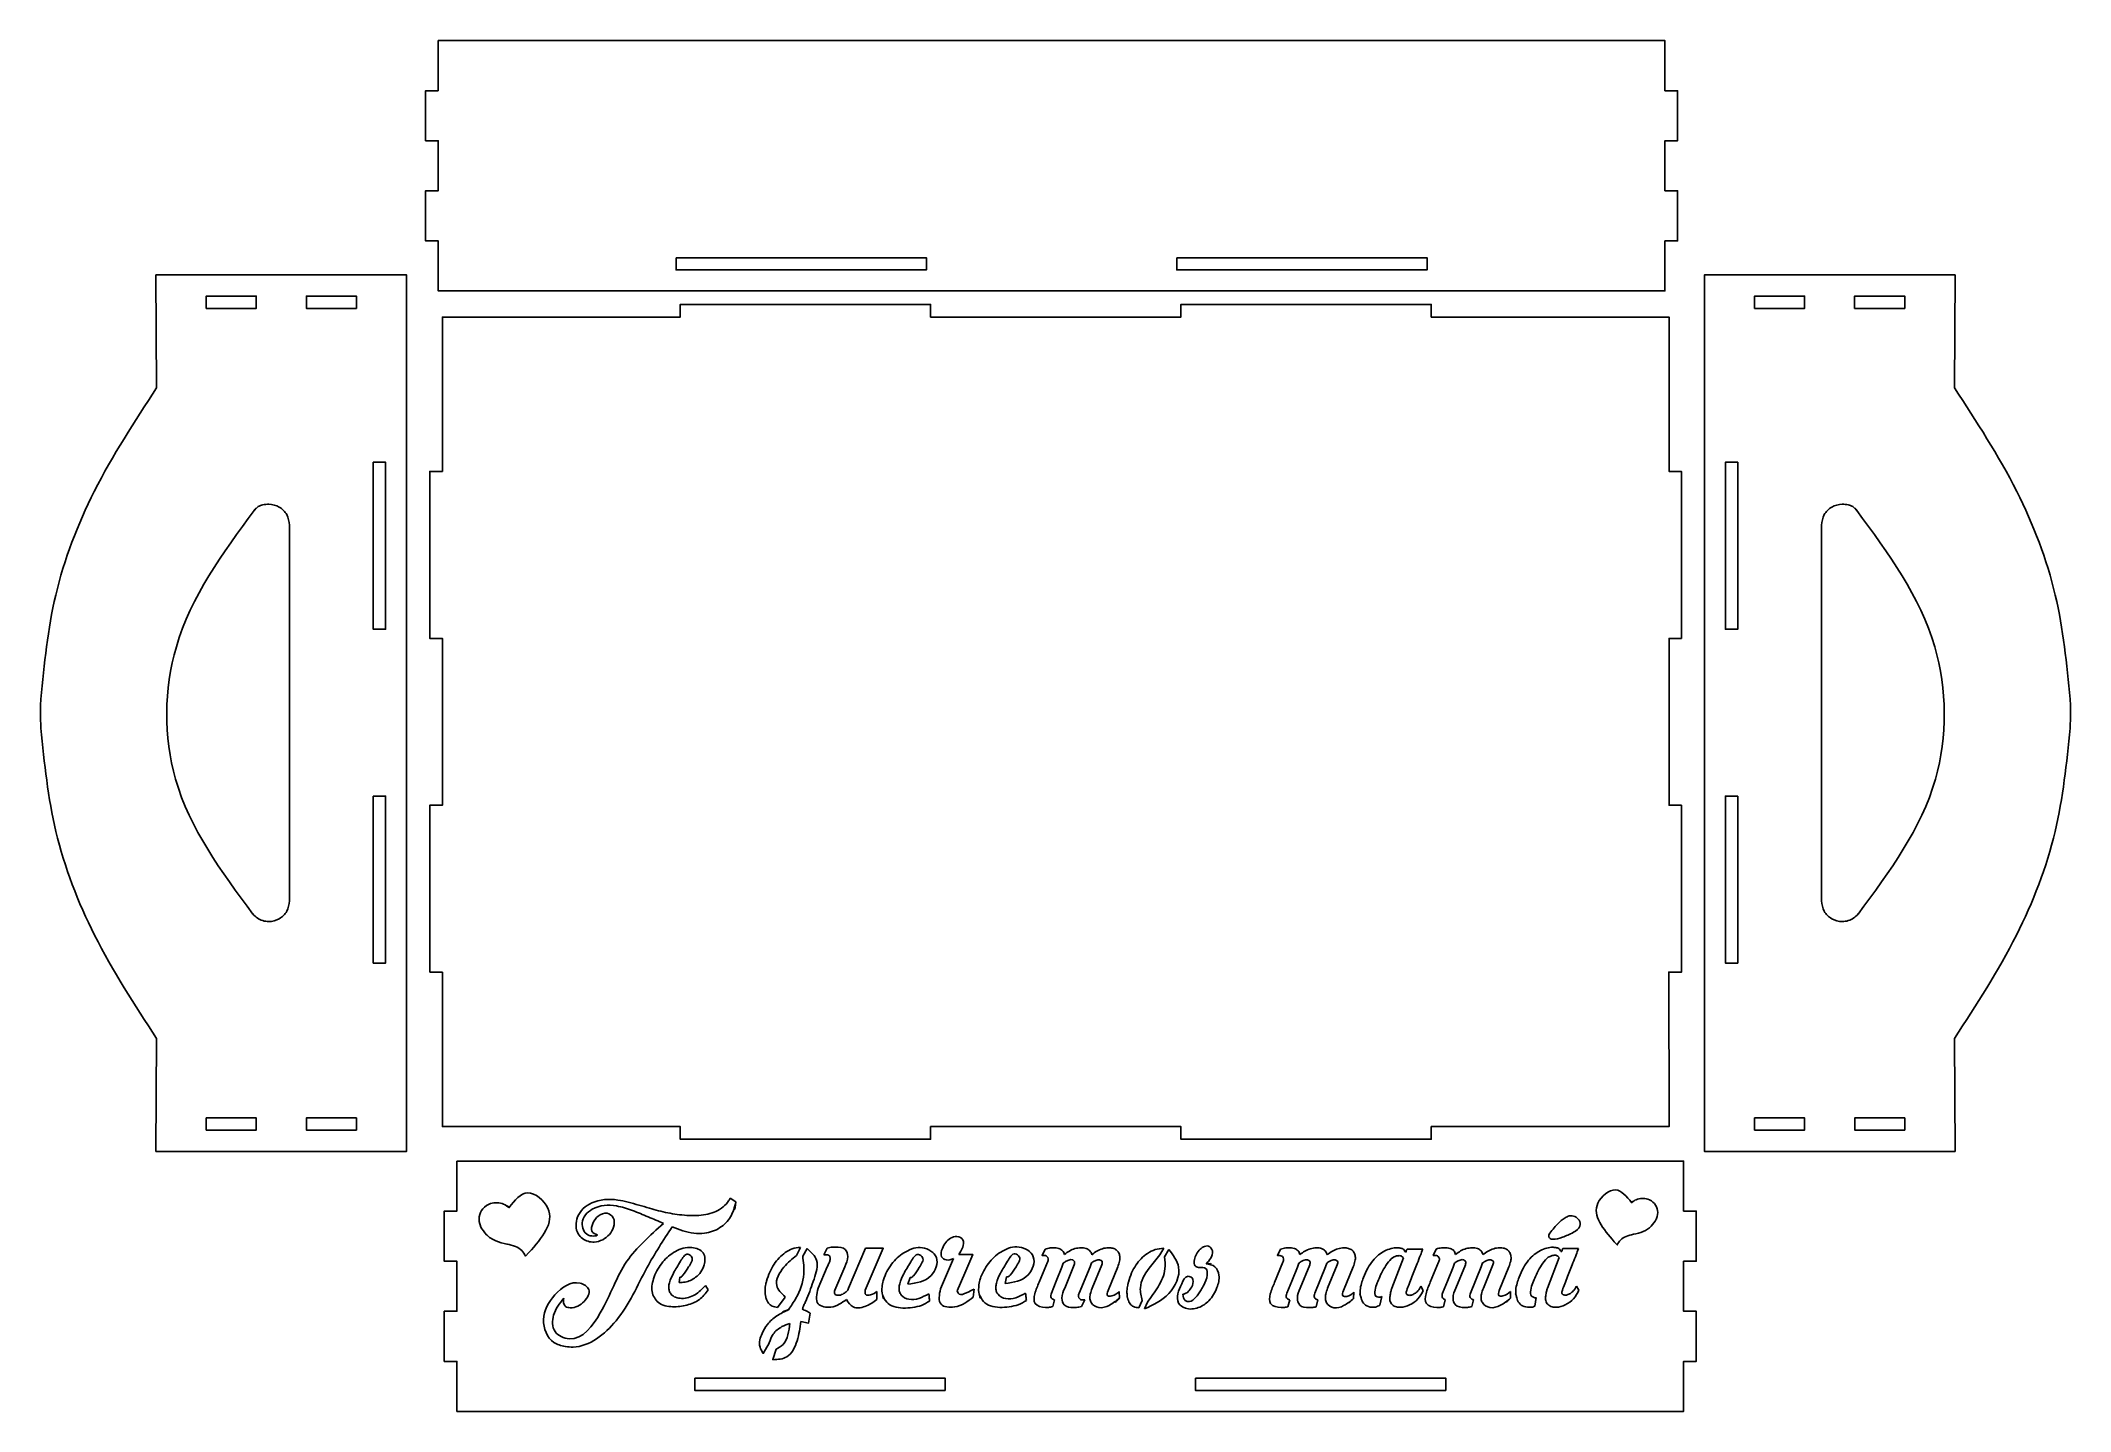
# Model space of a CAD drawing. Header units: inches. Extents: x -249 to 249, y -169 to 167.
import ezdxf

# ---------------------------------------------------------------- set-up
doc = ezdxf.new("R2010")
doc.units = ezdxf.units.IN
doc.layers.get('0').update_dxf_attribs({"linetype": 'CONTINUOUS'})

msp = doc.modelspace()

# ---------------------------------------------------------------- linework, layer by layer
at = {"color": 1}
for points in [[(-151.24, 167.02), (-151.25, 154.75), (-154.34, 154.75), (-154.34, 142.47), (-151.24, 142.47), (-151.24, 130.2), (-154.34, 130.2), (-154.34, 117.92), (-151.24, 117.92), (-151.24, 105.65), (149.5, 105.65), (149.5, 117.92), (152.6, 117.92), (152.6, 130.2), (149.5, 130.2), (149.5, 142.47), (152.6, 142.47), (152.6, 154.75), (149.5, 154.75), (149.5, 167.02), (132.74, 167.03), (-151.24, 167.02)], [(-92.93, 113.8), (-31.56, 113.8), (-31.56, 110.8), (-92.93, 110.8), (-92.93, 113.8), (-92.93, 113.8)], [(29.82, 113.8), (91.19, 113.8), (91.19, 110.8), (29.82, 110.8), (29.82, 113.8), (29.82, 113.8)], [(-208.1, 101.39), (-208.1, 104.39), (-195.83, 104.39), (-195.83, 101.39), (-208.1, 101.39), (-208.1, 101.39)], [(-183.55, 101.39), (-183.55, 104.39), (-171.28, 104.39), (-171.28, 101.39), (-183.55, 101.39), (-183.55, 101.39)], [(-153.32, -61.35), (-150.22, -61.35), (-150.22, -99.19), (-91.91, -99.19), (-91.91, -102.3), (-30.54, -102.3), (-30.54, -99.19), (30.84, -99.19), (30.84, -102.3), (92.21, -102.3), (92.21, -99.19), (150.52, -99.19), (150.46, -61.32), (153.56, -61.35), (153.56, -20.43), (150.52, -20.43), (150.52, 20.49), (153.56, 20.49), (153.56, 61.4), (150.52, 61.4), (150.52, 99.25), (92.21, 99.25), (92.21, 102.36), (30.84, 102.36), (30.84, 99.25), (-30.54, 99.25), (-30.54, 102.36), (-91.91, 102.36), (-91.91, 99.25), (-150.22, 99.25), (-150.22, 61.4), (-153.32, 61.4), (-153.32, 20.49), (-150.22, 20.49), (-150.22, -20.43), (-153.32, -20.43), (-153.32, -61.35)], [(183.75, 101.39), (183.75, 104.39), (171.47, 104.39), (171.47, 101.39), (183.75, 101.39), (183.75, 101.39)], [(208.3, 101.39), (208.3, 104.39), (196.02, 104.39), (196.02, 101.39), (208.3, 101.39), (208.3, 101.39)], [(-167.15, 63.65), (-167.15, 22.73), (-164.15, 22.73), (-164.15, 63.65), (-167.15, 63.65), (-167.15, 63.65)], [(167.35, 63.65), (167.35, 22.73), (164.35, 22.73), (164.35, 63.65), (167.35, 63.65), (167.35, 63.65)], [(-167.15, -18.19), (-167.15, -59.1), (-164.15, -59.1), (-164.15, -18.19), (-167.15, -18.19), (-167.15, -18.19)], [(167.35, -18.19), (167.35, -59.1), (164.35, -59.1), (164.35, -18.19), (167.35, -18.19), (167.35, -18.19)], [(-208.11, -100.07), (-208.11, -97.07), (-195.83, -97.07), (-195.83, -100.07), (-208.11, -100.07), (-208.11, -100.07)], [(-183.56, -100.07), (-183.56, -97.07), (-171.28, -97.07), (-171.28, -100.07), (-183.56, -100.07), (-183.56, -100.07)], [(183.75, -100.07), (183.75, -97.07), (171.47, -97.07), (171.47, -100.07), (183.75, -100.07), (183.75, -100.07)], [(208.31, -100.07), (208.31, -97.07), (196.03, -97.07), (196.03, -100.07), (208.31, -100.07), (208.31, -100.07)], [(-146.64, -107.65), (-146.65, -119.92), (-149.74, -119.92), (-149.74, -132.2), (-146.64, -132.2), (-146.64, -144.47), (-149.74, -144.47), (-149.74, -156.75), (-146.64, -156.75), (-146.64, -169.02), (154.1, -169.02), (154.1, -156.75), (157.2, -156.75), (157.2, -144.47), (154.1, -144.47), (154.1, -132.2), (157.2, -132.2), (157.2, -119.92), (154.09, -119.92), (154.1, -107.65), (137.33, -107.64), (-146.64, -107.65), (-146.64, -107.65)], [(126.05, -121.04), (126.05, -121.04)], [(27.89, -129.33), (27.89, -129.33)], [(37.02, -132.86), (37.02, -132.86)], [(-91.97, -136.11), (-91.97, -136.11)], [(-19.85, -139.02), (-19.85, -139.02)], [(-70.87, -141.32), (-70.87, -141.32)], [(-65.36, -144.09), (-65.36, -144.09)], [(-43.71, -139.65), (-43.71, -139.65)], [(-42.33, -140.42), (-42.33, -140.42)], [(-18.6, -140.26), (-18.6, -140.26)], [(17.85, -141.53), (17.85, -141.53)], [(74.86, -140.66), (74.86, -140.66)], [(113.03, -140.61), (113.03, -140.61)], [(-88.33, -160.87), (-26.96, -160.87), (-26.96, -163.87), (-88.33, -163.87), (-88.33, -160.87), (-88.33, -160.87)], [(34.42, -160.87), (95.79, -160.87), (95.79, -163.87), (34.42, -163.87), (34.42, -160.87), (34.42, -160.87)]]:
    msp.add_lwpolyline(points, close=True, dxfattribs=at)
for points in [[(-220.28, 81.94), (-220.44, 109.59), (-159, 109.59), (-159, -105.29), (-220.44, -105.29), (-220.28, -77.64)], [(220.48, 81.94), (220.64, 109.59), (159.2, 109.59), (159.2, -105.29), (220.64, -105.29), (220.48, -77.64)], [(-196.34, 51.86), (-196.36, 51.83), (-196.36, 51.83)], [(196.53, 51.86), (196.56, 51.83), (196.56, 51.83)], [(-187.68, 48.24), (-187.68, -43.82)], [(187.88, 48.24), (187.88, -43.82)], [(-248.68, -1.56), (-248.68, -1.57)], [(248.87, -1.56), (248.87, -1.57)], [(-196.67, -47.07), (-196.66, -47.09)], [(196.87, -47.07), (196.85, -47.09)], [(-133.87, -119.04), (-133.87, -119.04), (-133.81, -119.07), (-133.81, -119.07)], [(-79.68, -116.74), (-78.26, -117.65), (-78.26, -117.65)], [(141.34, -117.83), (141.35, -117.82), (141.29, -117.86), (141.29, -117.86)], [(-140.83, -123.74), (-140.83, -123.72)], [(147.39, -121.91), (147.39, -121.9)], [(-134.39, -127.99), (-134.33, -127.99), (-134.35, -127.99)], [(-112.48, -125.96), (-112.2, -125.76)], [(-62.45, -128.81), (-63.4, -130.78)], [(-60.82, -129.12), (-61.88, -130.94)], [(-56.69, -130.62), (-55.91, -129.01)], [(-50.83, -139.3), (-50.64, -138.78), (-46.45, -129.01), (-42.15, -129.01), (-46.56, -139.3)], [(-2.84, -130.79), (-3.21, -130.79), (-2.47, -129.22)], [(26.62, -129.01), (25.7, -130.66)], [(27.89, -129.33), (26.84, -131.16)], [(54.89, -130.8), (54.52, -130.8), (55.26, -129.23)], [(86.3, -129.22), (90.13, -129.22)], [(93.06, -130.78), (92.69, -130.78), (93.43, -129.21)], [(124.46, -129.1), (128.29, -129.1)], [(137.82, -128.17), (137.83, -128.19), (137.1, -127.42)], [(141.8, -125.61), (141.75, -125.61), (141.77, -125.6)], [(-129.8, -130.96), (-129.82, -130.96), (-128.98, -130.08)], [(-58.09, -138.78), (-55.86, -133.6)], [(-51.56, -133.54), (-54.01, -139.3)], [(-28.1, -138.95), (-24.92, -131.57)], [(-23.61, -130.55), (-20.17, -130.55), (-22.16, -135.17), (-24.02, -139.48)], [(-3.91, -137.36), (-1.87, -132.45)], [(2.01, -132.7), (1.68, -133.63), (0.27, -137.12), (-0.9, -140.02)], [(2.35, -138.8), (4.69, -133.08)], [(8.92, -132.64), (8.57, -133.55), (5.91, -140.02)], [(9.09, -138.83), (11.45, -133.08)], [(15.35, -133.58), (12.99, -139.38)], [(53.82, -137.38), (55.86, -132.46)], [(59.74, -132.71), (59.41, -133.65), (58, -137.13), (56.83, -140.03)], [(60.09, -138.81), (62.42, -133.1)], [(66.65, -132.65), (66.3, -133.57), (63.64, -140.03)], [(66.82, -138.84), (69.18, -133.1)], [(73.09, -133.59), (70.72, -139.39)], [(82.52, -138.84), (85.43, -131.37)], [(91.99, -137.36), (94.03, -132.44)], [(97.91, -132.69), (97.58, -133.63), (96.17, -137.11), (95, -140.01)], [(98.25, -138.79), (100.59, -133.08)], [(104.82, -132.63), (104.47, -133.55), (101.81, -140.01)], [(104.99, -138.82), (107.35, -133.08)], [(111.25, -133.57), (108.89, -139.37)], [(120.69, -138.78), (123.59, -131.27)], [(-91.97, -136.11), (-92.18, -137.45)], [(-85.09, -139.23), (-85.72, -138.19)], [(-35.54, -136.21), (-36.13, -137.84)], [(-19.85, -139.02), (-20.07, -141)], [(-11.93, -136.07), (-12.27, -137.67)], [(89.68, -138.33), (90.27, -139.37)], [(127.84, -138.28), (128.44, -139.32)], [(-66.16, -140.98), (-68.03, -143.53)], [(-61.97, -143.95), (-61.92, -143.95)], [(-43.71, -139.65), (-43.68, -141.56)], [(-0.12, -141.67), (-0.55, -143.34)], [(6.88, -141.67), (7.25, -141.67), (6.5, -143.3)], [(15.73, -139.61), (15.77, -141.25), (15.77, -141.25)], [(21.33, -141.84), (20.51, -143.6)], [(22.63, -142.22), (21.91, -143.91)], [(57.56, -141.68), (57.05, -143.39)], [(64.39, -141.68), (64.04, -143.36)], [(73.26, -139.78), (73.17, -141.35), (73.17, -141.35)], [(80.07, -140.85), (79.62, -142.98)], [(95.64, -141.65), (95.2, -143.37)], [(102.59, -141.66), (102.19, -143.34)], [(111.63, -139.6), (111.67, -141.24), (111.67, -141.24)], [(117.96, -141.09), (117.65, -143.2)], [(-62.31, -147.01), (-62.31, -147.01), (-60.42, -147.38), (-60.06, -144.92)], [(-71.56, -154.79), (-71.56, -154.8), (-70.08, -152.28), (-70.08, -152.22)], [(-68.46, -153.81), (-68.41, -153.79), (-69.18, -156.33), (-69.17, -156.34)]]:
    msp.add_lwpolyline(points, dxfattribs=at)
for points, knots in [([(-248.69, 5.62), (-247.83, 14.18), (-246.08, 31.78), (-236.02, 57.77), (-225.68, 73.65), (-220.28, 81.94)], [0, 0, 0, 0, 0.979161, 2.012274, 3.140535, 3.140535, 3.140535, 3.140535]), ([(248.89, 5.62), (248.03, 14.18), (246.27, 31.78), (236.22, 57.77), (225.88, 73.65), (220.48, 81.94)], [0, 0, 0, 0, 0.979161, 2.012274, 3.140535, 3.140535, 3.140535, 3.140535]), ([(-196.66, -47.09), (-204.41, -36.65), (-218.76, -17.34), (-218.34, 21.88), (-204.08, 41.31), (-196.34, 51.86)], [0, 0, 0, 0, 1.451637, 2.685898, 4.151301, 4.151301, 4.151301, 4.151301]), ([(-196.36, 51.83), (-196.06, 52.18), (-195.48, 52.84), (-194.16, 53.32), (-192.37, 53.43), (-190.11, 52.89), (-188.1, 50.91), (-187.82, 49.14), (-187.68, 48.24)], [0, 0, 0, 0, 0.051694, 0.0981945, 0.1552755, 0.2562101, 0.3545314, 0.4562444, 0.4562444, 0.4562444, 0.4562444]), ([(-196.36, 51.83), (-196.11, 52.14), (-195.75, 52.6), (-196.16, 52.08), (-196.29, 51.91), (-196.36, 51.83)], [0, 0, 0, 0, 0.02653348, 0.03980053, 0.05306696, 0.05306696, 0.05306696, 0.05306696]), ([(196.56, 51.83), (196.25, 52.18), (195.68, 52.84), (194.36, 53.32), (192.57, 53.43), (190.31, 52.89), (188.29, 50.91), (188.02, 49.14), (187.88, 48.24)], [0, 0, 0, 0, 0.0516933, 0.0981938, 0.1552748, 0.2562093, 0.3545307, 0.4562437, 0.4562437, 0.4562437, 0.4562437]), ([(196.56, 51.83), (196.31, 52.14), (195.95, 52.6), (196.36, 52.08), (196.49, 51.91), (196.56, 51.83)], [0, 0, 0, 0, 0.02653286, 0.0397993, 0.05306573, 0.05306573, 0.05306573, 0.05306573]), ([(196.85, -47.09), (204.61, -36.65), (218.95, -17.34), (218.54, 21.88), (204.28, 41.31), (196.53, 51.86)], [0, 0, 0, 0, 1.451637, 2.685898, 4.151301, 4.151301, 4.151301, 4.151301]), ([(-248.68, -1.57), (-248.69, -0.76), (-248.72, 0.87), (-248.72, 3.31), (-248.7, 4.94), (-248.69, 5.75)], [0, 0, 0, 0, 0.092904, 0.1857982, 0.2786982, 0.2786982, 0.2786982, 0.2786982]), ([(248.87, -1.57), (248.89, -0.76), (248.91, 0.87), (248.92, 3.31), (248.9, 4.94), (248.89, 5.75)], [0, 0, 0, 0, 0.092904, 0.1857982, 0.2786982, 0.2786982, 0.2786982, 0.2786982]), ([(-220.28, -77.64), (-225.66, -69.35), (-235.95, -53.5), (-245.99, -27.6), (-247.8, -10.08), (-248.68, -1.56)], [0, 0, 0, 0, 1.126109, 2.156183, 3.130685, 3.130685, 3.130685, 3.130685]), ([(220.48, -77.64), (225.85, -69.35), (236.15, -53.5), (246.19, -27.6), (248, -10.08), (248.87, -1.56)], [0, 0, 0, 0, 1.126108, 2.156183, 3.130684, 3.130684, 3.130684, 3.130684]), ([(-187.68, -43.82), (-187.82, -44.72), (-188.1, -46.5), (-190.11, -48.45), (-192.38, -49.08), (-194.27, -48.78), (-195.64, -48.13), (-196.33, -47.42), (-196.67, -47.07)], [0, 0, 0, 0, 0.101712, 0.2000341, 0.3009686, 0.359039, 0.4154484, 0.471175, 0.471175, 0.471175, 0.471175]), ([(187.88, -43.82), (188.02, -44.72), (188.29, -46.5), (190.31, -48.45), (192.58, -49.08), (194.46, -48.78), (195.84, -48.13), (196.53, -47.42), (196.87, -47.07)], [0, 0, 0, 0, 0.101712, 0.2000341, 0.3009686, 0.359039, 0.4154493, 0.4711752, 0.4711752, 0.4711752, 0.4711752]), ([(-133.81, -119.07), (-134.25, -118.75), (-135.14, -118.12), (-136.79, -117.78), (-138.65, -118), (-140.42, -119.17), (-141.43, -121.31), (-141.13, -122.85), (-140.88, -123.61), (-140.86, -123.68), (-140.84, -123.72), (-140.83, -123.74)], [0, 0, 0, 0, 0.0618062, 0.1235783, 0.1866289, 0.2723762, 0.3543513, 0.4406689, 0.4430967, 0.4457295, 0.4483452, 0.4483452, 0.4483452, 0.4483452]), ([(-133.81, -119.07), (-134.12, -118.8), (-134.58, -118.39), (-134.06, -118.85), (-133.89, -119), (-133.81, -119.07)], [0, 0, 0, 0, 0.02773599, 0.04160432, 0.05547198, 0.05547198, 0.05547198, 0.05547198]), ([(-128.98, -130.08), (-125.82, -126.45), (-121, -120.9), (-129.53, -113.63), (-132.46, -117.28), (-133.87, -119.04)], [0, 0, 0, 0, 0.4503516, 0.6867237, 0.906998, 0.906998, 0.906998, 0.906998]), ([(-112.2, -125.76), (-112.78, -125.53), (-114.04, -125.01), (-113.32, -122.71), (-112.18, -121.02), (-109.93, -120.04), (-107.92, -121.54), (-108.06, -123.86), (-109.19, -125.71), (-110.87, -127.06), (-112.77, -127.63), (-114.52, -127.39), (-115.91, -126.71), (-117.62, -124.92), (-117.58, -120.79), (-113.35, -117.08), (-108.43, -116.83), (-104.64, -117.74), (-102.05, -118.43), (-98.84, -119.39), (-94.96, -120.44), (-90.33, -121.09), (-86.47, -121.01), (-83.59, -120.28), (-81.78, -119.28), (-80.64, -118.24), (-80.07, -117.45), (-79.84, -117.09), (-79.73, -116.85), (-79.68, -116.74)], [0, 0, 0, 0, 0.062607, 0.136453, 0.221241, 0.307162, 0.377871, 0.465102, 0.543528, 0.623111, 0.705242, 0.762027, 0.821411, 0.878153, 1.037154, 1.223324, 1.467468, 1.566534, 1.669781, 1.772714, 1.949392, 2.127921, 2.305928, 2.385782, 2.464226, 2.540467, 2.558817, 2.575148, 2.589252, 2.589252, 2.589252, 2.589252]), ([(-96, -122.95), (-97.25, -122.41), (-99.77, -121.31), (-103.57, -119.73), (-108.07, -118.27), (-113.14, -118.47), (-116.66, -122.28), (-115.39, -125.47), (-113.94, -125.98), (-113.23, -126.06), (-112.74, -126), (-112.48, -125.96)], [0, 0, 0, 0, 0.156038, 0.313971, 0.468952, 0.696767, 0.85523, 0.977954, 1.001977, 1.02839, 1.058233, 1.058233, 1.058233, 1.058233]), ([(-78.26, -117.65), (-78.59, -118.93), (-79.23, -121.43), (-82.11, -124.26), (-85.44, -125.5), (-88.62, -125.44), (-91.3, -124.77), (-93.04, -124.11), (-93.91, -123.78)], [0, 0, 0, 0, 0.1481879, 0.2893906, 0.4416623, 0.5416907, 0.6485994, 0.7547195, 0.7547195, 0.7547195, 0.7547195]), ([(-78.26, -117.65), (-78.42, -118.68), (-78.65, -120.23), (-78.39, -118.48), (-78.3, -117.93), (-78.26, -117.65)], [0, 0, 0, 0, 0.0701014, 0.1051521, 0.1402028, 0.1402028, 0.1402028, 0.1402028]), ([(137.1, -127.42), (134.36, -124.27), (130.18, -119.45), (137.58, -113.14), (140.12, -116.31), (141.34, -117.83)], [0, 0, 0, 0, 0.390941, 0.5960472, 0.7872403, 0.7872403, 0.7872403, 0.7872403]), ([(141.29, -117.86), (141.67, -117.58), (142.44, -117.03), (143.87, -116.73), (145.49, -116.93), (147.04, -117.95), (147.88, -119.79), (147.69, -121.15), (147.43, -121.8), (147.41, -121.86), (147.39, -121.9), (147.39, -121.91)], [0, 0, 0, 0, 0.0537014, 0.1073892, 0.1620188, 0.2364702, 0.3076417, 0.3825653, 0.3849048, 0.3872416, 0.3895671, 0.3895671, 0.3895671, 0.3895671]), ([(141.29, -117.86), (141.56, -117.62), (141.96, -117.27), (141.5, -117.67), (141.36, -117.79), (141.29, -117.86)], [0, 0, 0, 0, 0.02405689, 0.03608496, 0.04811378, 0.04811378, 0.04811378, 0.04811378]), ([(-140.83, -123.72), (-140.4, -124.42), (-139.49, -125.89), (-137.15, -127.39), (-135.33, -127.79), (-134.39, -127.99)], [0, 0, 0, 0, 0.0926833, 0.1959175, 0.3052425, 0.3052425, 0.3052425, 0.3052425]), ([(-93.91, -123.78), (-96.06, -127.09), (-100.96, -134.62), (-105.86, -146.49), (-114.65, -153.58), (-119.97, -153.17), (-121.57, -152.81), (-124.36, -151.48), (-126.42, -146.09), (-123.08, -140.24), (-117.98, -136.37), (-113.45, -139.07), (-115.46, -142.59), (-117.94, -143.84), (-120.04, -143.46), (-120.62, -142.39), (-120.51, -141.68), (-120.45, -141.29)], [0, 0, 0, 0, 0.447893, 1.02006, 1.490052, 1.561198, 1.622784, 1.67729, 1.908959, 2.164058, 2.422791, 2.52356, 2.642195, 2.785029, 2.829175, 2.866489, 2.910263, 2.910263, 2.910263, 2.910263]), ([(-120.45, -141.29), (-121.47, -142.56), (-123.33, -144.87), (-123.35, -149.85), (-116.76, -152.73), (-109.81, -143.26), (-106.32, -132.07), (-99.33, -125.89), (-96, -122.95)], [0, 0, 0, 0, 0.184086, 0.336552, 0.4859, 0.86285, 1.403938, 1.895116, 1.895116, 1.895116, 1.895116]), ([(126.05, -121.04), (126.53, -121.07), (127.45, -121.13), (128.62, -122.08), (128.94, -123.97), (126.8, -125.35), (124.55, -126.32), (122.6, -126.89), (121.33, -126.77), (121.01, -126.25), (121.02, -125.9), (121.03, -125.7)], [0, 0, 0, 0, 0.0533326, 0.1038705, 0.1596918, 0.2432862, 0.3561868, 0.450962, 0.4741625, 0.4917868, 0.5141868, 0.5141868, 0.5141868, 0.5141868]), ([(121.03, -125.7), (121.72, -124.79), (122.89, -123.25), (124.66, -121.73), (125.71, -121.21), (126.05, -121.04)], [0, 0, 0, 0, 0.130857, 0.2199012, 0.2635462, 0.2635462, 0.2635462, 0.2635462]), ([(147.39, -121.9), (147.01, -122.51), (146.22, -123.78), (144.2, -125.08), (142.61, -125.43), (141.8, -125.61)], [0, 0, 0, 0, 0.0802606, 0.1699263, 0.264777, 0.264777, 0.264777, 0.264777]), ([(-134.35, -127.99), (-133.66, -128.16), (-132.36, -128.47), (-130.67, -129.45), (-130.08, -130.48), (-129.8, -130.96)], [0, 0, 0, 0, 0.0814102, 0.1523644, 0.214907, 0.214907, 0.214907, 0.214907]), ([(-92.18, -137.45), (-91.69, -137.42), (-90.73, -137.38), (-89.33, -136.95), (-87.45, -135.79), (-85.75, -133.56), (-85.74, -129.74), (-89.53, -128.41), (-93.2, -129.56), (-96.4, -132.31), (-98.39, -135.77), (-99.24, -139.49), (-97.41, -142.86), (-93.76, -143.57), (-90.35, -143.09), (-87.05, -141.92), (-85.73, -140.11), (-85.09, -139.23)], [0, 0, 0, 0, 0.055689, 0.110285, 0.164599, 0.305528, 0.417853, 0.536152, 0.692877, 0.845344, 1.006599, 1.144237, 1.261343, 1.399734, 1.532795, 1.660559, 1.782393, 1.782393, 1.782393, 1.782393]), ([(-70.87, -141.32), (-70.89, -141.21), (-70.97, -140.86), (-71.07, -140.16), (-71.14, -139.34), (-71.05, -138.53), (-70.93, -137.81), (-70.61, -136.56), (-70.03, -134.89), (-68.99, -132.96), (-67.68, -131.35), (-66.2, -130.03), (-64.44, -129.03), (-63.12, -128.88), (-62.45, -128.81)], [0, 0, 0, 0, 0.01192, 0.0415798, 0.0801292, 0.1062771, 0.1340738, 0.1631191, 0.2530529, 0.3353467, 0.4126531, 0.4880845, 0.5619603, 0.6384524, 0.6384524, 0.6384524, 0.6384524]), ([(-61.92, -143.95), (-61.85, -143.7), (-61.68, -143.14), (-61.25, -142.3), (-60.32, -140.11), (-59.19, -136.88), (-57.57, -131.98), (-59.82, -130), (-60.82, -129.12)], [0, 0, 0, 0, 0.0304454, 0.0663893, 0.1068176, 0.301059, 0.478004, 0.618531, 0.618531, 0.618531, 0.618531]), ([(-55.91, -129.01), (-55.67, -128.95), (-55.22, -128.85), (-54.51, -128.74), (-53.25, -128.7), (-51.27, -128.85), (-50.59, -131.39), (-51.2, -132.74), (-51.56, -133.54)], [0, 0, 0, 0, 0.0279324, 0.0528899, 0.0816282, 0.1744963, 0.2427077, 0.3411376, 0.3411376, 0.3411376, 0.3411376]), ([(-36.13, -137.84), (-34, -137.54), (-30.28, -137.02), (-27.92, -131.04), (-32.59, -128.18), (-36.73, -129.65), (-39.99, -132.38), (-41.56, -135.25), (-42.36, -137.44), (-42.47, -138.99), (-42.5, -139.97), (-41.93, -141.81), (-42.21, -140.86), (-42.29, -140.57), (-42.33, -140.42)], [0, 0, 0, 0, 0.231597, 0.406788, 0.56655, 0.72634, 0.881787, 1.046194, 1.089412, 1.151246, 1.208357, 1.246517, 1.265597, 1.284677, 1.284677, 1.284677, 1.284677]), ([(-24.92, -131.57), (-25.5, -131.79), (-26.53, -132.2), (-28.28, -131.04), (-27.71, -129.09), (-26.9, -127.59), (-25.67, -126.46), (-24.06, -125.94), (-22.2, -126.84), (-22.57, -128.96), (-23.25, -130), (-23.61, -130.55)], [0, 0, 0, 0, 0.0675208, 0.1211889, 0.1987699, 0.2623136, 0.3219356, 0.3835992, 0.447316, 0.5154126, 0.5919139, 0.5919139, 0.5919139, 0.5919139]), ([(-12.27, -137.67), (-10.15, -137.37), (-6.43, -136.85), (-4.18, -130.84), (-8.86, -128.02), (-13.01, -129.49), (-16.27, -132.22), (-17.84, -135.08), (-18.64, -137.28), (-18.74, -138.83), (-18.78, -139.8), (-18.21, -141.64), (-18.48, -140.7), (-18.56, -140.4), (-18.6, -140.26)], [0, 0, 0, 0, 0.230405, 0.404903, 0.565678, 0.725469, 0.880918, 1.045322, 1.088542, 1.150377, 1.207487, 1.245647, 1.264726, 1.283807, 1.283807, 1.283807, 1.283807]), ([(-2.47, -129.22), (-2.25, -129.16), (-1.82, -129.05), (-1.16, -128.93), (-0.24, -128.89), (0.82, -128.98), (1.94, -129.54), (2.18, -130.21), (2.3, -130.54)], [0, 0, 0, 0, 0.0262646, 0.0499997, 0.0768044, 0.1305789, 0.1714838, 0.2099393, 0.2099393, 0.2099393, 0.2099393]), ([(2.3, -130.54), (2.7, -130.24), (3.49, -129.65), (4.85, -129.07), (6.26, -128.85), (7.55, -128.99), (8.62, -129.58), (8.88, -130.26), (9.01, -130.6)], [0, 0, 0, 0, 0.0561936, 0.1123301, 0.1673511, 0.2176997, 0.2580727, 0.2985634, 0.2985634, 0.2985634, 0.2985634]), ([(9.01, -130.6), (9.41, -130.29), (10.21, -129.68), (11.6, -129.07), (12.96, -128.86), (14.13, -128.97), (15.03, -129.37), (15.64, -130.09), (15.95, -131.07), (15.82, -132.28), (15.52, -133.11), (15.35, -133.58)], [0, 0, 0, 0, 0.0570328, 0.1143463, 0.1709664, 0.2126081, 0.2474599, 0.2808315, 0.3169028, 0.3611476, 0.417641, 0.417641, 0.417641, 0.417641]), ([(17.85, -141.53), (17.82, -141.43), (17.74, -141.07), (17.64, -140.38), (17.58, -139.55), (17.66, -138.74), (17.79, -138.03), (18.1, -136.78), (18.68, -135.11), (19.72, -133.17), (21.04, -131.54), (22.63, -130.21), (24.52, -129.25), (25.92, -129.09), (26.62, -129.01)], [0, 0, 0, 0, 0.011918, 0.0415742, 0.0801215, 0.1062752, 0.1340745, 0.1631208, 0.253055, 0.3353469, 0.4126537, 0.490817, 0.5705544, 0.6504842, 0.6504842, 0.6504842, 0.6504842]), ([(21.91, -143.91), (24.05, -142.92), (28.28, -140.95), (31.51, -134.05), (28.96, -130.72), (27.89, -129.33)], [0, 0, 0, 0, 0.2674283, 0.53021, 0.7192708, 0.7192708, 0.7192708, 0.7192708]), ([(31.35, -140.3), (31.41, -140.88), (31.51, -141.89), (33.23, -142.29), (34.3, -141.26), (35.19, -140.23), (35.87, -139.19), (36.64, -137.66), (37.4, -136.12), (37.3, -133.56), (35.47, -133.88), (34.11, -133.41), (34.06, -132.04), (34.41, -130.75), (35.21, -129.52), (36.24, -128.61), (37.74, -128.26), (38.92, -129.79), (38.22, -131.57), (37.4, -132.45), (37.02, -132.86)], [0, 0, 0, 0, 0.060258, 0.10294, 0.168731, 0.214281, 0.261418, 0.309968, 0.407796, 0.469598, 0.540086, 0.575247, 0.619998, 0.673355, 0.732302, 0.783323, 0.829994, 0.887831, 0.96144, 1.025975, 1.025975, 1.025975, 1.025975]), ([(55.26, -129.23), (55.49, -129.17), (55.91, -129.06), (56.57, -128.94), (57.49, -128.91), (58.55, -128.99), (59.67, -129.55), (59.92, -130.23), (60.04, -130.55)], [0, 0, 0, 0, 0.0262649, 0.0499979, 0.0767975, 0.1305789, 0.1714829, 0.2099367, 0.2099367, 0.2099367, 0.2099367]), ([(60.04, -130.55), (60.43, -130.26), (61.22, -129.66), (62.58, -129.08), (64, -128.87), (65.28, -129), (66.35, -129.59), (66.61, -130.27), (66.75, -130.61)], [0, 0, 0, 0, 0.0561897, 0.1123244, 0.1673404, 0.217698, 0.2580747, 0.2985691, 0.2985691, 0.2985691, 0.2985691]), ([(66.75, -130.61), (67.14, -130.3), (67.94, -129.69), (69.33, -129.09), (70.69, -128.87), (71.86, -128.99), (72.77, -129.39), (73.38, -130.1), (73.68, -131.08), (73.55, -132.3), (73.25, -133.13), (73.09, -133.59)], [0, 0, 0, 0, 0.0570298, 0.1143434, 0.1709642, 0.2126026, 0.2474545, 0.280824, 0.316895, 0.3611401, 0.4176336, 0.4176336, 0.4176336, 0.4176336]), ([(74.86, -140.66), (74.82, -140.21), (74.72, -139.19), (75.07, -137.69), (75.67, -135.88), (76.56, -133.98), (77.8, -132.09), (79.22, -130.66), (80.75, -129.66), (82.34, -129.06), (83.7, -128.84), (84.78, -129.01), (85.5, -129.18), (85.96, -130.23), (86.11, -129.65), (86.18, -129.42), (86.26, -129.27), (86.3, -129.22)], [0, 0, 0, 0, 0.0512823, 0.1162192, 0.1733429, 0.269754, 0.3544368, 0.4299704, 0.4984187, 0.5614125, 0.622445, 0.654204, 0.6832944, 0.7131305, 0.7246454, 0.7357225, 0.7431133, 0.7431133, 0.7431133, 0.7431133]), ([(90.13, -129.22), (89.94, -129.73), (89.52, -130.91), (88.82, -132.63), (88.12, -134.41), (87.44, -136.1), (86.79, -137.74), (86.35, -138.99), (86.06, -139.74), (86.06, -140.1), (86.32, -140.5), (87.01, -140.65), (87.79, -140.35), (88.45, -139.95), (88.98, -139.46), (89.37, -138.94), (89.57, -138.54), (89.68, -138.33)], [0, 0, 0, 0, 0.0616729, 0.1430659, 0.2122813, 0.2796356, 0.3513382, 0.4142566, 0.430536, 0.4430526, 0.4540028, 0.4824676, 0.5142718, 0.5477518, 0.5710105, 0.5956786, 0.6218748, 0.6218748, 0.6218748, 0.6218748]), ([(93.43, -129.21), (93.65, -129.15), (94.08, -129.04), (94.74, -128.92), (95.66, -128.89), (96.72, -128.97), (97.84, -129.53), (98.08, -130.21), (98.2, -130.53)], [0, 0, 0, 0, 0.0262687, 0.0500045, 0.0768121, 0.1305886, 0.1714886, 0.2099424, 0.2099424, 0.2099424, 0.2099424]), ([(98.2, -130.53), (98.6, -130.24), (99.39, -129.64), (100.75, -129.06), (102.16, -128.85), (103.45, -128.98), (104.52, -129.57), (104.78, -130.25), (104.91, -130.59)], [0, 0, 0, 0, 0.0561922, 0.1123278, 0.1673469, 0.2177035, 0.2580794, 0.2985732, 0.2985732, 0.2985732, 0.2985732]), ([(104.91, -130.59), (105.31, -130.28), (106.11, -129.67), (107.5, -129.07), (108.86, -128.85), (110.03, -128.97), (110.93, -129.36), (111.54, -130.08), (111.85, -131.06), (111.72, -132.28), (111.42, -133.11), (111.25, -133.57)], [0, 0, 0, 0, 0.0570345, 0.1143462, 0.1709642, 0.2126057, 0.2474572, 0.2808232, 0.3168948, 0.3611418, 0.4176401, 0.4176401, 0.4176401, 0.4176401]), ([(113.03, -140.61), (112.98, -140.16), (112.88, -139.14), (113.23, -137.63), (113.84, -135.8), (114.73, -133.89), (115.96, -131.99), (117.39, -130.55), (118.92, -129.54), (120.5, -128.94), (121.87, -128.71), (122.95, -128.89), (123.66, -129.06), (124.12, -130.12), (124.28, -129.53), (124.35, -129.3), (124.43, -129.15), (124.46, -129.1)], [0, 0, 0, 0, 0.051638, 0.1170106, 0.174492, 0.271455, 0.3565428, 0.4323368, 0.5009289, 0.5639806, 0.6250212, 0.6567784, 0.6859079, 0.7158545, 0.7274432, 0.7385907, 0.7460155, 0.7460155, 0.7460155, 0.7460155]), ([(128.29, -129.1), (128.11, -129.61), (127.69, -130.8), (126.99, -132.53), (126.29, -134.32), (125.61, -136.02), (124.95, -137.68), (124.51, -138.93), (124.22, -139.69), (124.22, -140.06), (124.49, -140.45), (125.18, -140.61), (125.96, -140.31), (126.62, -139.9), (127.14, -139.41), (127.54, -138.88), (127.74, -138.48), (127.84, -138.28)], [0, 0, 0, 0, 0.0620526, 0.1439338, 0.2135607, 0.2813235, 0.353461, 0.4167619, 0.4331475, 0.445751, 0.4567527, 0.4852384, 0.5170602, 0.5506045, 0.573937, 0.5987128, 0.625049, 0.625049, 0.625049, 0.625049]), ([(141.77, -125.6), (141.16, -125.74), (140.04, -126.01), (138.57, -126.87), (138.06, -127.76), (137.82, -128.17)], [0, 0, 0, 0, 0.0708055, 0.1323653, 0.1863559, 0.1863559, 0.1863559, 0.1863559]), ([(-85.72, -138.19), (-86.53, -139), (-88.14, -140.63), (-91.31, -141.68), (-93.92, -140.87), (-94.64, -139.46), (-94.77, -138.5), (-94.45, -137), (-93.48, -134.78), (-92.06, -132.73), (-90.55, -129.92), (-88.35, -131.48), (-89.97, -133.68), (-90.76, -135.11), (-91.44, -135.84), (-91.62, -136.12), (-91.84, -136.12), (-91.97, -136.11)], [0, 0, 0, 0, 0.129036, 0.25807, 0.366282, 0.399892, 0.434382, 0.474007, 0.573918, 0.7014, 0.795551, 0.841476, 0.938056, 1.030804, 1.044715, 1.053189, 1.067207, 1.067207, 1.067207, 1.067207]), ([(-63.4, -130.78), (-64.46, -131.63), (-66.73, -133.47), (-69.3, -137.96), (-67.09, -140.08), (-66.16, -140.98)], [0, 0, 0, 0, 0.1600733, 0.3442449, 0.4785034, 0.4785034, 0.4785034, 0.4785034]), ([(-61.88, -130.94), (-61.68, -132.41), (-61.22, -135.97), (-62.93, -140.54), (-64.73, -143.17), (-65.36, -144.09)], [0, 0, 0, 0, 0.1674507, 0.4058749, 0.5325471, 0.5325471, 0.5325471, 0.5325471]), ([(-55.86, -133.6), (-55.71, -133.28), (-55.44, -132.68), (-55.1, -131.87), (-55.08, -131.11), (-55.54, -130.68), (-56.1, -130.62), (-56.49, -130.62), (-56.69, -130.62)], [0, 0, 0, 0, 0.0400489, 0.0746117, 0.1010586, 0.119749, 0.140731, 0.1640953, 0.1640953, 0.1640953, 0.1640953]), ([(-30.96, -140.16), (-31.74, -140.6), (-33.25, -141.44), (-35.75, -141.8), (-37.57, -140.9), (-38.21, -139.7), (-38.32, -138.72), (-37.99, -137.22), (-37.05, -134.95), (-35.61, -132.86), (-34.04, -129.97), (-31.77, -131.56), (-33.44, -133.8), (-34.2, -135.29), (-34.94, -136), (-35.19, -136.23), (-35.41, -136.22), (-35.54, -136.21)], [0, 0, 0, 0, 0.1022868, 0.1957775, 0.2781375, 0.3126249, 0.3477575, 0.3881968, 0.4877368, 0.6180431, 0.7163116, 0.7631353, 0.8616031, 0.9561658, 0.9705932, 0.979053, 0.9937011, 0.9937011, 0.9937011, 0.9937011]), ([(-7.23, -140), (-8.02, -140.44), (-9.52, -141.28), (-12.02, -141.63), (-13.84, -140.74), (-14.48, -139.53), (-14.6, -138.55), (-14.27, -137.05), (-13.32, -134.79), (-11.88, -132.7), (-10.32, -129.8), (-8.05, -131.4), (-9.72, -133.63), (-10.47, -135.14), (-11.25, -135.85), (-11.55, -136.08), (-11.79, -136.08), (-11.93, -136.07)], [0, 0, 0, 0, 0.1022845, 0.1957733, 0.2781316, 0.3126215, 0.3477517, 0.3881908, 0.4877304, 0.6180358, 0.7162999, 0.7631313, 0.8615998, 0.9561616, 0.9716223, 0.9821282, 0.9979352, 0.9979352, 0.9979352, 0.9979352]), ([(-1.87, -132.45), (-1.77, -132.18), (-1.59, -131.69), (-1.96, -130.85), (-2.52, -130.81), (-2.84, -130.79)], [0, 0, 0, 0, 0.03199612, 0.05741394, 0.09108351, 0.09108351, 0.09108351, 0.09108351]), ([(4.69, -133.08), (4.77, -132.78), (4.92, -132.22), (4.03, -131.69), (3.31, -131.92), (2.74, -132.17), (2.37, -132.41), (2.13, -132.6), (2.01, -132.7)], [0, 0, 0, 0, 0.03193, 0.0589181, 0.0981638, 0.113797, 0.1305542, 0.148381, 0.148381, 0.148381, 0.148381]), ([(11.45, -133.08), (11.54, -132.76), (11.71, -132.19), (10.81, -131.76), (10.15, -131.93), (9.61, -132.16), (9.25, -132.37), (9.03, -132.55), (8.92, -132.64)], [0, 0, 0, 0, 0.0331132, 0.0589285, 0.094532, 0.1096979, 0.1253326, 0.1420975, 0.1420975, 0.1420975, 0.1420975]), ([(25.7, -130.66), (24.8, -131.71), (22.77, -134.07), (20.42, -137.99), (21.08, -140.79), (21.33, -141.84)], [0, 0, 0, 0, 0.1603227, 0.359726, 0.4800086, 0.4800086, 0.4800086, 0.4800086]), ([(26.84, -131.16), (26.93, -132.13), (27.19, -134.69), (25.4, -138.55), (23.54, -141.02), (22.63, -142.22)], [0, 0, 0, 0, 0.1097047, 0.2910994, 0.4640473, 0.4640473, 0.4640473, 0.4640473]), ([(37.02, -132.86), (37.82, -132.98), (39.43, -133.23), (40.48, -135.95), (39.73, -138.94), (38.07, -141.91), (35.19, -143.83), (32.24, -144.14), (29.89, -142.59), (29.96, -139.92), (30.96, -137.98), (32.02, -135.49), (34.06, -136.36), (33.83, -137.45), (33.68, -138.15)], [0, 0, 0, 0, 0.0866, 0.174549, 0.290155, 0.434361, 0.552327, 0.673056, 0.752433, 0.839563, 0.939705, 1.031052, 1.071555, 1.141356, 1.141356, 1.141356, 1.141356]), ([(37.02, -132.86), (37.68, -132.82), (38.68, -132.77), (37.56, -132.83), (37.2, -132.85), (37.02, -132.86)], [0, 0, 0, 0, 0.04500231, 0.06750346, 0.09000461, 0.09000461, 0.09000461, 0.09000461]), ([(55.86, -132.46), (55.96, -132.19), (56.14, -131.71), (55.77, -130.87), (55.21, -130.83), (54.89, -130.8)], [0, 0, 0, 0, 0.03199612, 0.05741485, 0.09108686, 0.09108686, 0.09108686, 0.09108686]), ([(62.42, -133.1), (62.5, -132.79), (62.65, -132.23), (61.76, -131.71), (61.04, -131.93), (60.47, -132.19), (60.1, -132.43), (59.86, -132.61), (59.74, -132.71)], [0, 0, 0, 0, 0.0319279, 0.0589151, 0.0981549, 0.1137981, 0.1305559, 0.1483773, 0.1483773, 0.1483773, 0.1483773]), ([(69.18, -133.1), (69.28, -132.77), (69.44, -132.2), (68.54, -131.78), (67.88, -131.94), (67.34, -132.17), (66.98, -132.38), (66.76, -132.56), (66.65, -132.65)], [0, 0, 0, 0, 0.0331141, 0.0589292, 0.0945329, 0.1096984, 0.1253342, 0.1421003, 0.1421003, 0.1421003, 0.1421003]), ([(85.43, -131.37), (85.22, -131.18), (84.81, -130.79), (83.93, -130.85), (82.8, -131.19), (81.59, -132.39), (80.52, -134.14), (79.64, -135.89), (78.88, -137.62), (78.44, -139.1), (78.3, -140.77), (79.23, -141.08), (79.73, -141.04), (79.97, -140.91), (80.07, -140.85)], [0, 0, 0, 0, 0.0305916, 0.0625914, 0.0932318, 0.1657311, 0.2480191, 0.3279313, 0.3900106, 0.4606197, 0.5168143, 0.5433642, 0.559787, 0.5736361, 0.5736361, 0.5736361, 0.5736361]), ([(94.03, -132.44), (94.13, -132.17), (94.31, -131.69), (93.94, -130.85), (93.38, -130.81), (93.06, -130.78)], [0, 0, 0, 0, 0.0319989, 0.05741536, 0.09108685, 0.09108685, 0.09108685, 0.09108685]), ([(100.59, -133.08), (100.67, -132.77), (100.82, -132.21), (99.93, -131.69), (99.21, -131.91), (98.64, -132.17), (98.27, -132.4), (98.03, -132.59), (97.91, -132.69)], [0, 0, 0, 0, 0.031924, 0.0589107, 0.0981505, 0.113791, 0.1305493, 0.1483705, 0.1483705, 0.1483705, 0.1483705]), ([(107.35, -133.08), (107.44, -132.75), (107.61, -132.18), (106.71, -131.76), (106.05, -131.92), (105.51, -132.15), (105.15, -132.36), (104.93, -132.54), (104.82, -132.63)], [0, 0, 0, 0, 0.0331103, 0.0589237, 0.0945245, 0.1096907, 0.1253274, 0.1420991, 0.1420991, 0.1420991, 0.1420991]), ([(123.59, -131.27), (123.39, -131.07), (122.97, -130.68), (122.1, -130.74), (120.96, -131.08), (119.75, -132.29), (118.69, -134.05), (117.81, -135.81), (117.04, -137.56), (116.6, -139.05), (116.49, -140.71), (117.3, -141.02), (117.69, -141.22), (117.87, -141.13), (117.96, -141.09)], [0, 0, 0, 0, 0.0306637, 0.0626606, 0.0933178, 0.1660324, 0.2487222, 0.3290774, 0.39152, 0.4625867, 0.5191593, 0.544412, 0.5560851, 0.5663031, 0.5663031, 0.5663031, 0.5663031]), ([(-51.14, -141.57), (-52.29, -142.42), (-54.31, -143.91), (-59.11, -143.06), (-58.45, -140.29), (-58.09, -138.78)], [0, 0, 0, 0, 0.1619521, 0.2849095, 0.4320425, 0.4320425, 0.4320425, 0.4320425]), ([(-54.01, -139.3), (-54.1, -139.65), (-54.25, -140.3), (-53.1, -140.71), (-52.28, -140.4), (-51.63, -140.02), (-51.21, -139.7), (-50.96, -139.44), (-50.83, -139.3)], [0, 0, 0, 0, 0.0349314, 0.0658731, 0.1141478, 0.1326565, 0.1524487, 0.1737854, 0.1737854, 0.1737854, 0.1737854]), ([(-46.56, -139.3), (-46.6, -139.73), (-46.68, -140.64), (-44.91, -140.5), (-44.15, -139.96), (-43.71, -139.65)], [0, 0, 0, 0, 0.0406282, 0.0869608, 0.1518589, 0.1518589, 0.1518589, 0.1518589]), ([(-20.07, -141), (-21.42, -142.07), (-23.66, -143.83), (-28.95, -143.3), (-28.39, -140.46), (-28.1, -138.95)], [0, 0, 0, 0, 0.1975336, 0.325836, 0.4709299, 0.4709299, 0.4709299, 0.4709299]), ([(-24.02, -139.48), (-23.88, -139.8), (-23.47, -140.75), (-21.5, -139.85), (-20.42, -139.31), (-19.85, -139.02)], [0, 0, 0, 0, 0.0356377, 0.1067558, 0.1847401, 0.1847401, 0.1847401, 0.1847401]), ([(-0.55, -143.34), (-0.75, -143.39), (-1.11, -143.47), (-1.71, -143.55), (-2.99, -143.58), (-5.42, -143.05), (-5.01, -139.84), (-4.31, -138.26), (-3.91, -137.36)], [0, 0, 0, 0, 0.0234803, 0.0422408, 0.0690074, 0.1727231, 0.2623211, 0.3781733, 0.3781733, 0.3781733, 0.3781733]), ([(6.5, -143.3), (6.29, -143.35), (5.88, -143.44), (5.2, -143.54), (4, -143.57), (2.08, -143.4), (1.42, -140.92), (2.01, -139.59), (2.35, -138.8)], [0, 0, 0, 0, 0.0254599, 0.0480699, 0.0774148, 0.1660158, 0.2334557, 0.3306621, 0.3306621, 0.3306621, 0.3306621]), ([(15.77, -141.25), (14.98, -141.89), (13.52, -143.09), (10.84, -143.96), (8.89, -142.82), (8.48, -141.37), (8.6, -140.14), (8.91, -139.3), (9.09, -138.83)], [0, 0, 0, 0, 0.1169252, 0.2158797, 0.300912, 0.3379348, 0.3829724, 0.4399632, 0.4399632, 0.4399632, 0.4399632]), ([(33.68, -138.15), (33.44, -138.58), (33.02, -139.31), (32.19, -140.08), (31.6, -140.23), (31.35, -140.3)], [0, 0, 0, 0, 0.0560936, 0.0966347, 0.1247987, 0.1247987, 0.1247987, 0.1247987]), ([(57.05, -143.39), (56.86, -143.43), (56.53, -143.51), (55.97, -143.57), (54.73, -143.59), (52.31, -143.07), (52.72, -139.86), (53.42, -138.27), (53.82, -137.38)], [0, 0, 0, 0, 0.0221505, 0.0384584, 0.063922, 0.1676368, 0.2572338, 0.3730829, 0.3730829, 0.3730829, 0.3730829]), ([(64.04, -143.36), (63.84, -143.41), (63.48, -143.49), (62.87, -143.57), (61.71, -143.58), (59.81, -143.41), (59.15, -140.94), (59.74, -139.6), (60.09, -138.81)], [0, 0, 0, 0, 0.0234521, 0.0423384, 0.0697046, 0.1583046, 0.2257413, 0.3229415, 0.3229415, 0.3229415, 0.3229415]), ([(73.17, -141.35), (72.41, -141.99), (71.03, -143.15), (68.43, -143.99), (66.62, -142.81), (66.21, -141.38), (66.33, -140.15), (66.65, -139.31), (66.82, -138.84)], [0, 0, 0, 0, 0.1137564, 0.2063847, 0.2891182, 0.3261455, 0.3711842, 0.4281772, 0.4281772, 0.4281772, 0.4281772]), ([(90.27, -139.37), (89.87, -140.1), (89.06, -141.56), (87.04, -143.04), (85.21, -143.56), (84, -143.48), (83.39, -143.34), (82.89, -143.05), (82.47, -142.68), (82.18, -142.19), (81.98, -141.52), (82.12, -140.65), (82.27, -139.73), (82.44, -139.1), (82.52, -138.84)], [0, 0, 0, 0, 0.0939953, 0.1891369, 0.2780059, 0.3038924, 0.3271071, 0.3486528, 0.3691068, 0.3902087, 0.4134101, 0.4467199, 0.4891467, 0.5205777, 0.5205777, 0.5205777, 0.5205777]), ([(95.2, -143.37), (95.02, -143.41), (94.69, -143.49), (94.14, -143.55), (92.9, -143.56), (90.48, -143.05), (90.89, -139.84), (91.59, -138.25), (91.99, -137.36)], [0, 0, 0, 0, 0.0219975, 0.0380205, 0.0633356, 0.1670513, 0.2566493, 0.3725001, 0.3725001, 0.3725001, 0.3725001]), ([(102.19, -143.34), (101.99, -143.39), (101.64, -143.47), (101.03, -143.55), (99.88, -143.55), (97.97, -143.39), (97.32, -140.92), (97.91, -139.58), (98.25, -138.79)], [0, 0, 0, 0, 0.0233372, 0.0420176, 0.0692732, 0.1578781, 0.2253157, 0.3225203, 0.3225203, 0.3225203, 0.3225203]), ([(111.67, -141.24), (110.88, -141.89), (109.42, -143.08), (106.74, -143.95), (104.79, -142.81), (104.38, -141.36), (104.5, -140.13), (104.81, -139.29), (104.99, -138.82)], [0, 0, 0, 0, 0.1169247, 0.2158795, 0.3009135, 0.3379395, 0.3829774, 0.4399717, 0.4399717, 0.4399717, 0.4399717]), ([(128.44, -139.32), (128.04, -140.05), (127.23, -141.52), (125.2, -143.01), (123.38, -143.54), (122.17, -143.46), (121.56, -143.31), (121.05, -143.03), (120.64, -142.66), (120.35, -142.15), (120.15, -141.49), (120.29, -140.61), (120.44, -139.68), (120.61, -139.05), (120.69, -138.78)], [0, 0, 0, 0, 0.0944585, 0.1898414, 0.2787477, 0.3046321, 0.327856, 0.3494334, 0.3699561, 0.3911656, 0.414518, 0.4480597, 0.49077, 0.5224021, 0.5224021, 0.5224021, 0.5224021]), ([(-65.36, -144.09), (-66.34, -144.55), (-68.25, -145.46), (-70.55, -147.46), (-71.43, -149.13), (-71.84, -149.9)], [0, 0, 0, 0, 0.1239319, 0.2408909, 0.338985, 0.338985, 0.338985, 0.338985]), ([(-68.03, -143.53), (-68.5, -143.47), (-69.34, -143.36), (-70.37, -142.49), (-70.69, -141.73), (-70.87, -141.32)], [0, 0, 0, 0, 0.0526101, 0.0953954, 0.146204, 0.146204, 0.146204, 0.146204]), ([(-65.36, -144.09), (-66.13, -144.37), (-67.28, -144.81), (-65.98, -144.32), (-65.57, -144.16), (-65.36, -144.09)], [0, 0, 0, 0, 0.0551217, 0.0826821, 0.1102434, 0.1102434, 0.1102434, 0.1102434]), ([(-60.06, -144.92), (-60.33, -144.74), (-60.79, -144.45), (-61.47, -144.21), (-61.82, -144.03), (-61.97, -143.95)], [0, 0, 0, 0, 0.03718924, 0.06191939, 0.08174961, 0.08174961, 0.08174961, 0.08174961]), ([(-43.68, -141.56), (-44.59, -142.23), (-46.26, -143.46), (-49.66, -143.94), (-50.67, -142.31), (-51.14, -141.57)], [0, 0, 0, 0, 0.1306762, 0.2405042, 0.3334924, 0.3334924, 0.3334924, 0.3334924]), ([(-42.33, -140.42), (-42.04, -141.08), (-41.47, -142.37), (-39.5, -143.49), (-37.27, -143.76), (-34.98, -143.59), (-32.71, -143.15), (-31.42, -142.38), (-30.78, -141.99)], [0, 0, 0, 0, 0.0794487, 0.1577789, 0.2438493, 0.3337058, 0.4195705, 0.5044004, 0.5044004, 0.5044004, 0.5044004]), ([(-30.78, -141.99), (-30.81, -141.68), (-30.85, -141.32), (-30.89, -140.71), (-30.93, -140.42), (-30.96, -140.16)], [0, 0, 0, 0, 0.03595455, 0.04082854, 0.06993524, 0.06993524, 0.06993524, 0.06993524]), ([(-18.6, -140.26), (-18.31, -140.91), (-17.74, -142.2), (-15.78, -143.32), (-13.55, -143.59), (-11.26, -143.43), (-8.99, -142.98), (-7.69, -142.21), (-7.05, -141.83)], [0, 0, 0, 0, 0.0794493, 0.1577792, 0.2438477, 0.33371, 0.4195728, 0.5044006, 0.5044006, 0.5044006, 0.5044006]), ([(-7.05, -141.83), (-7.08, -141.51), (-7.12, -141.16), (-7.17, -140.55), (-7.2, -140.25), (-7.23, -140)], [0, 0, 0, 0, 0.03595435, 0.04082827, 0.06993518, 0.06993518, 0.06993518, 0.06993518]), ([(-0.9, -140.02), (-1.02, -140.42), (-1.21, -141.09), (-0.54, -141.58), (-0.21, -141.65), (-0.12, -141.67)], [0, 0, 0, 0, 0.04323665, 0.07053941, 0.08165003, 0.08165003, 0.08165003, 0.08165003]), ([(5.91, -140.02), (5.8, -140.3), (5.63, -140.79), (6.01, -141.63), (6.56, -141.66), (6.88, -141.67)], [0, 0, 0, 0, 0.03332663, 0.05820548, 0.09129256, 0.09129256, 0.09129256, 0.09129256]), ([(12.99, -139.38), (12.82, -139.9), (12.51, -140.84), (14.45, -140.74), (15.22, -140.06), (15.73, -139.61)], [0, 0, 0, 0, 0.0477869, 0.0868877, 0.1678981, 0.1678981, 0.1678981, 0.1678981]), ([(15.77, -141.25), (15.2, -141.8), (14.35, -142.63), (15.31, -141.7), (15.62, -141.4), (15.77, -141.25)], [0, 0, 0, 0, 0.0534442, 0.0801663, 0.1068884, 0.1068884, 0.1068884, 0.1068884]), ([(20.51, -143.6), (20.06, -143.55), (19.26, -143.47), (18.28, -142.65), (18, -141.93), (17.85, -141.53)], [0, 0, 0, 0, 0.0506304, 0.0892564, 0.1379907, 0.1379907, 0.1379907, 0.1379907]), ([(56.83, -140.03), (56.71, -140.43), (56.52, -141.08), (57.15, -141.58), (57.46, -141.66), (57.56, -141.68)], [0, 0, 0, 0, 0.04275975, 0.06913977, 0.08004416, 0.08004416, 0.08004416, 0.08004416]), ([(63.64, -140.03), (63.54, -140.42), (63.39, -141.07), (64, -141.56), (64.3, -141.65), (64.39, -141.68)], [0, 0, 0, 0, 0.04201102, 0.0686261, 0.07853965, 0.07853965, 0.07853965, 0.07853965]), ([(70.72, -139.39), (70.52, -139.92), (70.17, -140.83), (72.02, -140.93), (72.76, -140.25), (73.26, -139.78)], [0, 0, 0, 0, 0.0495371, 0.0852265, 0.1637156, 0.1637156, 0.1637156, 0.1637156]), ([(73.17, -141.35), (72.6, -141.9), (71.75, -142.73), (72.71, -141.79), (73.01, -141.49), (73.17, -141.35)], [0, 0, 0, 0, 0.0534463, 0.0801698, 0.1068926, 0.1068926, 0.1068926, 0.1068926]), ([(79.62, -142.98), (79.43, -143.07), (79.09, -143.25), (78.56, -143.47), (77.66, -143.55), (76.46, -143.36), (75.16, -142.1), (75.12, -141.35), (74.65, -140.03), (74.8, -140.46), (74.84, -140.59), (74.86, -140.66)], [0, 0, 0, 0, 0.0244604, 0.0441086, 0.0648764, 0.1260132, 0.1808861, 0.2426368, 0.2602326, 0.2690302, 0.2778285, 0.2778285, 0.2778285, 0.2778285]), ([(95, -140.01), (94.89, -140.42), (94.71, -141.1), (95.34, -141.51), (95.6, -141.63), (95.64, -141.65)], [0, 0, 0, 0, 0.04328174, 0.07021094, 0.07591341, 0.07591341, 0.07591341, 0.07591341]), ([(101.81, -140.01), (101.72, -140.41), (101.56, -141.06), (102.2, -141.54), (102.5, -141.63), (102.59, -141.66)], [0, 0, 0, 0, 0.04205742, 0.06923766, 0.07923709, 0.07923709, 0.07923709, 0.07923709]), ([(108.89, -139.37), (108.72, -139.89), (108.41, -140.83), (110.35, -140.73), (111.12, -140.06), (111.63, -139.6)], [0, 0, 0, 0, 0.047784, 0.0868858, 0.1678965, 0.1678965, 0.1678965, 0.1678965]), ([(111.67, -141.24), (111.1, -141.8), (110.25, -142.63), (111.21, -141.69), (111.52, -141.39), (111.67, -141.24)], [0, 0, 0, 0, 0.0534442, 0.080167, 0.1068884, 0.1068884, 0.1068884, 0.1068884]), ([(117.65, -143.2), (117.48, -143.29), (117.17, -143.44), (116.66, -143.5), (115.82, -143.48), (114.62, -143.35), (113.32, -142.07), (113.28, -141.32), (112.82, -139.99), (112.96, -140.41), (113.01, -140.55), (113.03, -140.61)], [0, 0, 0, 0, 0.0222628, 0.038367, 0.057665, 0.118819, 0.1738653, 0.2360014, 0.2537087, 0.2625622, 0.271416, 0.271416, 0.271416, 0.271416]), ([(-70.08, -152.22), (-69.82, -151.48), (-69.23, -149.84), (-67.24, -148.23), (-65.69, -147.68), (-65.04, -147.44)], [0, 0, 0, 0, 0.0882106, 0.1966756, 0.276108, 0.276108, 0.276108, 0.276108]), ([(-69.17, -156.34), (-67.95, -156.27), (-65.07, -156.13), (-62.96, -151.62), (-62.53, -148.56), (-62.31, -147.01)], [0, 0, 0, 0, 0.1319356, 0.309549, 0.492897, 0.492897, 0.492897, 0.492897]), ([(-65.04, -147.44), (-65.14, -148.37), (-65.33, -150.17), (-66.4, -152.65), (-67.83, -153.45), (-68.46, -153.81)], [0, 0, 0, 0, 0.1069995, 0.2082804, 0.2897421, 0.2897421, 0.2897421, 0.2897421]), ([(-71.84, -149.9), (-72.07, -150.42), (-72.55, -151.48), (-72.48, -153.3), (-71.87, -154.29), (-71.56, -154.79)], [0, 0, 0, 0, 0.0651445, 0.1312265, 0.1972397, 0.1972397, 0.1972397, 0.1972397])]:
    msp.add_open_spline(points, degree=3, knots=knots, dxfattribs=at)

doc.saveas('drawing.dxf')
